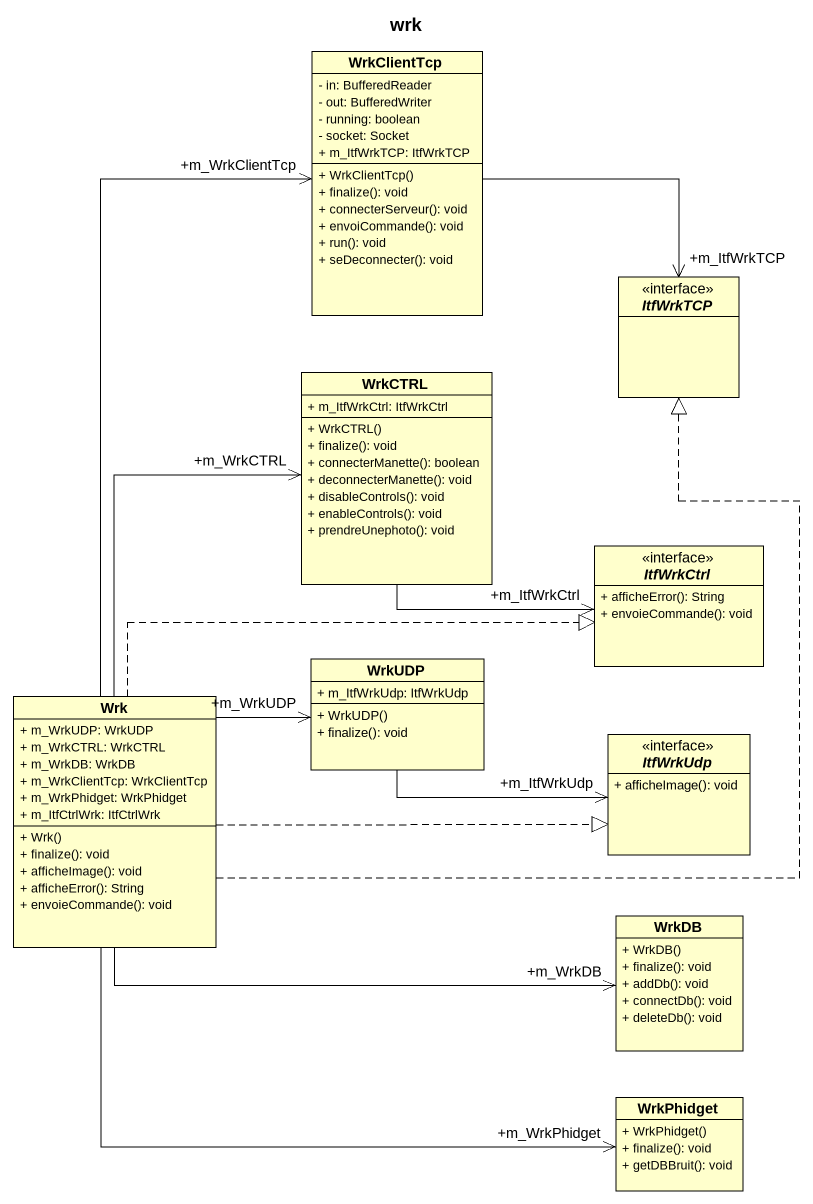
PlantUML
@startuml
title wrk
hide circle
hide empty members
skinparam classAttributeIconSize 0
class WrkClientTcp {
  - in: BufferedReader
  - out: BufferedWriter
  - running: boolean
  - socket: Socket
  + m_ItfWrkTCP: ItfWrkTCP
  + WrkClientTcp()
  + finalize(): void
  + connecterServeur(): void
  + envoiCommande(): void
  + run(): void
  + seDeconnecter(): void
}
interface ItfWrkTCP <<interface>>
class WrkCTRL {
  + m_ItfWrkCtrl: ItfWrkCtrl
  + WrkCTRL()
  + finalize(): void
  + connecterManette(): boolean
  + deconnecterManette(): void
  + disableControls(): void
  + enableControls(): void
  + prendreUnephoto(): void
}
interface ItfWrkCtrl <<interface>> {
  + afficheError(): String
  + envoieCommande(): void
}
class Wrk {
  + m_WrkUDP: WrkUDP
  + m_WrkCTRL: WrkCTRL
  + m_WrkDB: WrkDB
  + m_WrkClientTcp: WrkClientTcp
  + m_WrkPhidget: WrkPhidget
  + m_ItfCtrlWrk: ItfCtrlWrk
  + Wrk()
  + finalize(): void
  + afficheImage(): void
  + afficheError(): String
  + envoieCommande(): void
}
class WrkUDP {
  + m_ItfWrkUdp: ItfWrkUdp
  + WrkUDP()
  + finalize(): void
}
interface ItfWrkUdp <<interface>> {
  + afficheImage(): void
}
class WrkDB {
  + WrkDB()
  + finalize(): void
  + addDb(): void
  + connectDb(): void
  + deleteDb(): void
}
class WrkPhidget {
  + WrkPhidget()
  + finalize(): void
  + getDBBruit(): void
}
WrkClientTcp -right-> "+m_ItfWrkTCP" ItfWrkTCP
WrkCTRL -right-> "+m_ItfWrkCtrl" ItfWrkCtrl
Wrk -up-> "+m_WrkClientTcp" WrkClientTcp
Wrk .up.|> ItfWrkTCP
Wrk -up-> "+m_WrkCTRL" WrkCTRL
Wrk .right.|> ItfWrkCtrl
Wrk -right-> "+m_WrkUDP" WrkUDP
Wrk .right.|> ItfWrkUdp
Wrk -right-> "+m_WrkDB" WrkDB
Wrk -right-> "+m_WrkPhidget" WrkPhidget
WrkUDP -right-> "+m_ItfWrkUdp" ItfWrkUdp
@enduml
